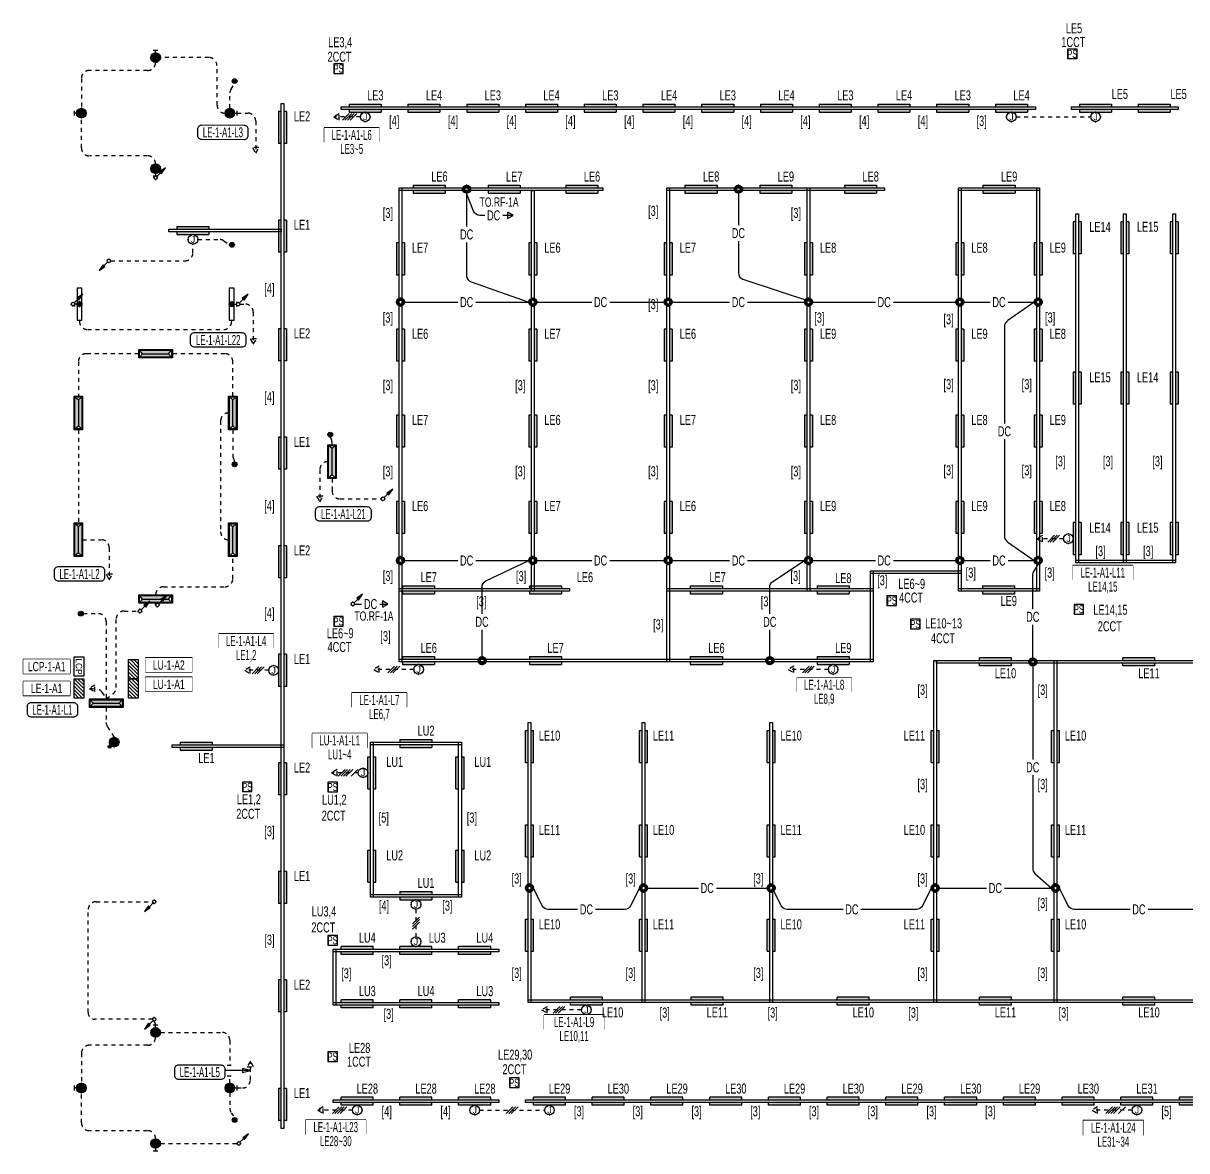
# Model space of a CAD drawing. Header units: millimetres. Extents: x 86947 to 500447, y -530175 to 1059536.
# Drawn here: x 90549 to 134119, y -248895 to -206680 of the extents above; entities that cross this region are included whole.
import ezdxf
from ezdxf.enums import TextEntityAlignment as Align

# ---------------------------------------------------------------- set-up
doc = ezdxf.new("R2010")
doc.units = ezdxf.units.MM
doc.header["$LTSCALE"] = 150
doc.set_wipeout_variables(frame=1)
doc.linetypes.add('D1', pattern=[3, 1, -1, 1])
for name, color, linetype in [('------01 Distribution Panel', 3, 'Continuous'), ('------01 Distribution Panel_UPS_Emgency', 232, 'Continuous'), ('------02 Etc Panel', 3, 'Continuous'), ('------03 Lighting Fixture', 3, 'Continuous'), ('------04 Lighting Switch', 2, 'Continuous'), ('------04 Number of Strands (가닥수)', 1, 'Continuous'), ('-----20 General Symbol', 3, 'Continuous'), ('-----23 Concealed or Exposed Wire', 4, 'D1'), ('-----25 Emergency Lighting Embeded Wire in Ceiling or Wall', 1, 'Continuous'), ('-----28 Race Way', 1, 'Continuous'), ('-----29 Indicator', 1, 'Continuous')]:
    doc.layers.add(name, color=color, linetype=linetype)
doc.styles.add('ELEC', font='')
doc.styles.get('ELEC').set_extended_font_data('Dotum')

# ---------------------------------------------------------------- blocks, each defined once
blk = doc.blocks.new('D12')
at = {"linetype": 'Continuous'}
blk.add_lwpolyline([(600, -90), (600, 90), (-600, 90), (-600, -90)], close=True, dxfattribs=at)
blk.add_circle((0, 0), 90, dxfattribs=at)
for p in [(-90, 0), (0, 90), (90, 0), (0, -90)]:
    blk.add_point(p)
blk = doc.blocks.new('E13')
at = {"layer": '------03 Lighting Fixture'}
blk.add_hatch(color=256, dxfattribs=at).paths.add_polyline_path([(-90, 180, 1), (90, 180, 1)])
for p, q in [((90, 0), (-90, 0)), ((0, 90), (0, 0))]:
    blk.add_line(p, q, dxfattribs=at)
blk.add_blockref('D12', (0, 180), dxfattribs=at)
blk = doc.blocks.new('D01')
at = {"linetype": 'Continuous'}
blk.add_circle((0, 0), 150, dxfattribs=at)
for p in [(-150, 0), (0, 150), (150, 0), (0, -150)]:
    blk.add_point(p)
blk = doc.blocks.new('E01')
h = blk.add_hatch(color=256)
edge = h.paths.add_edge_path(flags=17)
edge.add_arc((0, 0), 75, 0, 360)
edge = h.paths.add_edge_path()
edge.add_arc((0, 0), 150, 0, 360)
blk.add_blockref('D01', (0, 0))
at = {"xscale": 0.5, "yscale": 0.5, "zscale": 0.5}
blk.add_blockref('D01', (0, 0), dxfattribs=at)
blk = doc.blocks.new('*U12')
h = blk.add_hatch(color=256)
edge = h.paths.add_edge_path()
edge.add_arc((0, -75), 75, 0, 360)
blk.add_circle((0, -75), 75)
blk = doc.blocks.new('*U15')
blk.add_lwpolyline([(150, 0), (-150, 0), (-150, -300), (150, -300)], close=True)
at = {"style": 'ELEC', "width": 0.6}
blk.add_text('PS', height=250, dxfattribs=at).set_placement((0, -150), align=Align.MIDDLE)
blk = doc.blocks.new('D06')
for p, q in [((-75, 0), (0, 0)), ((0, -75), (0, 75))]:
    blk.add_line(p, q)
at = {"linetype": 'Continuous'}
blk.add_circle((-225, 0), 150, dxfattribs=at)
for p in [(-375, 0), (-225, 150), (-75, 0), (-225, -150)]:
    blk.add_point(p)
blk = doc.blocks.new('E06')
blk.add_hatch(color=256).paths.add_polyline_path([(-75, 0, 1), (-375, 0, 1)])
blk.add_blockref('D06', (0, 0))
blk = doc.blocks.new('E05')
blk.add_hatch(color=256).paths.add_polyline_path([(106, 106), (106, 106, 0.668179), (-150, 0, 1), (150, 0, 0.198912)])
h = blk.add_hatch(color=256)
edge = h.paths.add_edge_path()
edge.add_arc((141, 141), 50, 0, 360)
blk.add_circle((141, 141), 50)
blk.add_blockref('D01', (0, 0))
blk = doc.blocks.new('E17')
h = blk.add_hatch(color=256)
h.paths.add_polyline_path([(600, 100), (-600, 100), (-600, 0), (600, 0)])
h.paths.add_polyline_path([(600, -100), (-600, -100), (-600, -200), (600, -200)])
for p, q in [((-600, 100), (600, 100)), ((-600, 100), (-600, 0)), ((600, 100), (600, 0)), ((600, 100), (600, 0)), ((-600, -100), (-600, -200)), ((-600, -200), (600, -200)), ((600, -100), (600, -200))]:
    blk.add_line(p, q)
blk = doc.blocks.new('벽부 비상등')
h = blk.add_hatch(color=0)
h.dxf.hatch_style = 1
h.paths.add_polyline_path([(0, 488), (-128, 600), (-128, -600), (0, -488)])
h = blk.add_hatch(color=0)
h.dxf.hatch_style = 1
h.paths.add_polyline_path([(128, 600), (0, 488), (0, -488), (128, -600)])
at = {"color": 1}
for p, q in [((-128, 600), (0, 488)), ((0, 488), (128, 600)), ((0, -488), (0, 488)), ((-128, -600), (0, -488)), ((0, -488), (128, -600))]:
    blk.add_line(p, q, dxfattribs=at)
blk.add_lwpolyline([(158, -630), (158, 630), (-158, 630), (-158, -630)], close=True)
blk.add_lwpolyline([(128, -600), (128, 600), (-128, 600), (-128, -600)], close=True, dxfattribs=at)
blk = doc.blocks.new('A02')
h = blk.add_hatch()
h.set_pattern_fill('ANSI31', color=256, scale=25, style=0)
h.set_pattern_definition([(45, (-2000, -19200), (-56.1266, 56.1266), [])])
h.paths.add_polyline_path([(-300, 300), (-300, 0), (300, 0), (300, 300)])
blk.add_lwpolyline([(300, 0), (-300, 0), (-300, 300), (300, 300)], close=True)
blk = doc.blocks.new('A07')
blk.add_lwpolyline([(-300, 0), (-300, 300), (300, 300), (300, 0)], close=True)
at = {"style": 'ELEC'}
blk.add_text('LCP', height=200, dxfattribs=at).set_placement((0, 150), align=Align.MIDDLE)
blk = doc.blocks.new('O01')
blk.add_hatch(color=256).paths.add_polyline_path([(-149, -218), (-218, -149), (-368, -368)])
blk.add_line((-46, -46), (-184, -184))
blk.add_lwpolyline([(-368, -368), (-149, -218), (-218, -149), (-368, -368)])
blk.add_circle((0, 0), 65)
for p in [(-65, 0), (-65, 0), (0, 65), (0, 65), (65, 0), (65, 0), (0, -65), (0, -65)]:
    blk.add_point(p)
blk = doc.blocks.new('O04')
blk.add_circle((0, 0), 150)
for p in [(-150, 0), (0, 150), (150, 0), (0, -150)]:
    blk.add_point(p)
at = {"style": 'ELEC'}
blk.add_text('J', height=214, dxfattribs=at).set_placement((0, 0), align=Align.MIDDLE)
blk = doc.blocks.new('*U44')
at = {"color": 0}
for p, q in [((-186, -106), (26, 106)), ((-106, -106), (106, 106)), ((-26, -106), (186, 106))]:
    blk.add_line(p, q, dxfattribs=at)
blk = doc.blocks.new('O07')
blk.add_lwpolyline([(0, -100), (173, 0), (0, 100)], close=True)
blk = doc.blocks.new('*U47')
at = {"color": 0}
for p, q in [((-226, -106), (-14, 106)), ((-146, -106), (66, 106)), ((-66, -106), (146, 106)), ((14, -106), (226, 106))]:
    blk.add_line(p, q, dxfattribs=at)
blk = doc.blocks.new('*U46')
at = {"color": 0}
for p, q in [((-306, -106), (-94, 106)), ((-226, -106), (-14, 106)), ((-146, -106), (66, 106)), ((-66, -106), (146, 106)), ((94, -106), (306, 106))]:
    blk.add_line(p, q, dxfattribs=at)

msp = doc.modelspace()

# ---------------------------------------------------------------- linework, layer by layer
at = {"layer": '------01 Distribution Panel', "color": 1}
for points in [[(101822, -211122), (103877, -211122), (103877, -210597), (101822, -210597)], [(129849, -227508), (132104, -227508), (132104, -226983), (129849, -226983)], [(97867, -230071), (99922, -230071), (99922, -229546), (97867, -229546)], [(119515, -231710), (121570, -231710), (121570, -231185), (119515, -231185)], [(102857, -232280), (104911, -232280), (104911, -231755), (102857, -231755)], [(101372, -233792), (103427, -233792), (103427, -233267), (101372, -233267)], [(101124, -248273), (103379, -248273), (103379, -247748), (101124, -247748)], [(130244, -248294), (132499, -248294), (132499, -247769), (130244, -247769)]]:
    msp.add_lwpolyline(points, close=True, dxfattribs=at)
at = {"layer": '------01 Distribution Panel', "color": 1, "elevation": 0}
for points in [[(90549, -231027), (92304, -231027), (92304, -230502), (90549, -230502)], [(90549, -231847), (92304, -231847), (92304, -231322), (90549, -231322)], [(95121, -231690), (96876, -231690), (96876, -231165), (95121, -231165)], [(110050, -244338), (112305, -244338), (112305, -243813), (110050, -243813)]]:
    msp.add_lwpolyline(points, close=True, dxfattribs=at)
at = {"layer": '-----23 Concealed or Exposed Wire'}
for points in [[(95504, -208145, -0.414214), (95204, -208445), (93024, -208445, 0.414214), (92724, -208745), (92724, -209865)], [(98104, -210045, -0.414214), (97804, -209745), (97804, -208265, 0.414214), (97504, -207965), (95684, -207965)], [(98284, -209865), (98284, -209306, -0.142226), (98330, -209145), (98464, -208935)], [(95504, -211945, 0.414214), (95204, -211645), (93024, -211645, -0.414214), (92724, -211345), (92724, -210225)], [(98554, -210045), (98954, -210045, -0.414214), (99254, -210345), (99254, -211545)], [(97084, -214775), (97888, -214775, -0.150806), (98057, -214827), (98274, -214975)], [(93832, -215573), (96604, -215573, 0.414214), (96904, -215273), (96904, -214955)], [(98664, -217197), (98864, -217197, -0.414214), (99164, -217497), (99164, -218697)], [(92654, -217795), (92654, -217845, 0.414214), (92954, -218145), (98054, -218145, 0.414214), (98354, -217845), (98354, -217797)], [(94874, -219052), (92911, -219052, 0.414214), (92611, -219352), (92611, -220640)], [(98396, -220640), (98396, -219352, 0.414214), (98096, -219052), (96134, -219052)], [(98239, -221270, 0.414214), (97939, -221570), (97939, -225720, 0.414214), (98239, -226020)], [(98396, -221900), (98396, -222873, 0.091859), (98416, -222981), (98464, -223105)], [(102111, -222465), (102111, -222369, 0.126947), (102074, -222224), (102044, -222170)], [(101954, -223095, 0.414214), (101654, -223395), (101654, -224595)], [(102111, -223725), (102111, -224187, 0.414214), (102411, -224487), (103954, -224487)], [(92769, -226020), (93469, -226020, -0.414214), (93769, -226320), (93769, -227520)], [(95504, -228080, -0.414214), (95804, -227780), (98096, -227780, 0.414214), (98396, -227480), (98396, -226650)], [(92794, -228785), (93354, -228785, -0.414214), (93654, -229085), (93654, -231980), (93908, -231790, 0.236592), (94029, -231549), (94029, -228987, -0.414214), (94329, -228687), (94854, -228687)], [(93025, -231585), (93239, -231585, -0.257627), (93493, -231725), (93654, -231980)], [(93654, -232295), (93654, -232862, 0.144427), (93702, -233025), (93954, -233415)], [(95389, -243973), (93226, -243973, -0.414214), (92976, -243723), (92976, -239873, -0.414214), (93276, -239573), (95376, -239573)], [(95504, -244645, -0.414214), (95204, -244945), (93024, -244945, 0.414214), (92724, -245245), (92724, -246365)], [(95684, -244465), (97984, -244465, -0.414214), (98284, -244765), (98284, -245695)], [(98554, -246545), (98754, -246545, 0.414214), (99054, -246245), (99054, -245545)], [(95504, -248445, 0.414214), (95204, -248145), (93024, -248145, -0.414214), (92724, -247845), (92724, -246725)], [(98284, -246725), (98284, -247300, 0.151757), (98336, -247470), (98464, -247655)]]:
    msp.add_lwpolyline(points, format="xyb", dxfattribs=at)
for points in [[(103174, -210185), (102174, -210185)], [(127734, -210185), (130524, -210185)], [(92611, -221900), (92611, -225390)], [(129509, -225978), (128509, -225978)], [(99744, -230907), (98844, -230907)], [(105174, -230875), (103674, -230875)], [(120699, -230875), (119199, -230875)], [(103094, -234745), (102094, -234745)], [(105254, -239855), (105254, -240885)], [(95454, -244038), (95504, -244195)], [(98184, -245695), (98384, -245695)], [(98184, -246095), (98384, -246095)], [(98284, -246365), (98284, -246095)], [(102874, -247375), (101574, -247375)], [(107634, -247375), (110074, -247375)], [(132074, -247375), (130574, -247375)], [(95684, -248625), (98554, -248625)]]:
    msp.add_lwpolyline(points, dxfattribs=at)
at = {"layer": '-----23 Concealed or Exposed Wire', "elevation": 0}
msp.add_lwpolyline([(111458, -243622), (109958, -243622)], dxfattribs=at)
at = {"layer": '-----25 Emergency Lighting Embeded Wire in Ceiling or Wall'}
for p, q in [((104824, -217120), (106825, -217120)), ((107496, -217120), (109483, -217120)), ((109783, -217120), (111840, -217120)), ((112511, -217120), (114554, -217120)), ((114854, -217120), (117000, -217120)), ((117672, -217120), (119804, -217120)), ((120104, -217120), (122460, -217120)), ((123132, -217120), (125474, -217120)), ((125774, -217120), (126760, -217120)), ((127432, -217120), (128404, -217120)), ((104824, -226795), (106825, -226795)), ((107496, -226795), (109483, -226795)), ((109783, -226795), (111840, -226795)), ((112511, -226795), (114554, -226795)), ((114854, -226795), (117000, -226795)), ((117672, -226795), (119804, -226795)), ((120104, -226795), (122460, -226795)), ((123132, -226795), (125474, -226795)), ((125774, -226795), (126760, -226795)), ((127432, -226795), (128404, -226795)), ((102954, -228425), (103220, -228425)), ((103901, -228425), (104204, -228425)), ((113923, -239058), (115834, -239058)), ((116506, -239058), (118402, -239058)), ((124853, -239058), (126624, -239058)), ((127296, -239058), (129053, -239058))]:
    msp.add_line(p, q, dxfattribs=at)
at = {"layer": '-----25 Emergency Lighting Embeded Wire in Ceiling or Wall', "elevation": 0}
for points in [[(107153, -213045), (107153, -214290)], [(117329, -213045), (117329, -214239)], [(108890, -213874), (108507, -213874)], [(128353, -230445), (128353, -229200)], [(128353, -230745), (128353, -234241)]]:
    msp.add_lwpolyline(points, dxfattribs=at)
for points in [[(107835, -213874), (107645, -213874, -0.310071), (107411, -213714), (107153, -213045)], [(107153, -214883), (107153, -216129, 0.318864), (107321, -216365), (109483, -217120)], [(117329, -214833), (117329, -216027, 0.323988), (117501, -216264), (120104, -217120)], [(128353, -228607), (128353, -227362, -0.131067), (128386, -227237), (128554, -226945)], [(128353, -234834), (128353, -238330, 0.215614), (128437, -238518), (129053, -239058)]]:
    msp.add_lwpolyline(points, format="xyb", dxfattribs=at)
at = {"layer": '-----25 Emergency Lighting Embeded Wire in Ceiling or Wall'}
for points in [[(128404, -217120), (127419, -217812, 0.244141), (127292, -218058), (127292, -221661)], [(127292, -222254), (127292, -225857, 0.244141), (127419, -226103), (128404, -226795)], [(107729, -228795), (107729, -227788, -0.289314), (107871, -227562), (109483, -226795)], [(118504, -228796), (118504, -227791, -0.251484), (118615, -227582), (119804, -226795)], [(111310, -239858), (110208, -239858, -0.284079), (109984, -239720), (109654, -239058)], [(113623, -239058), (113292, -239720, -0.284079), (113069, -239858), (111981, -239858)], [(121249, -239858), (119157, -239858, -0.284079), (118933, -239720), (118603, -239058)], [(124553, -239058), (124222, -239720, -0.284079), (123998, -239858), (121921, -239858)], [(131999, -239858), (129907, -239858, -0.284079), (129683, -239720), (129353, -239058)], [(135303, -239058), (134972, -239720, -0.284079), (134748, -239858), (132671, -239858)]]:
    msp.add_lwpolyline(points, format="xyb", dxfattribs=at)
for points in [[(107729, -230395), (107729, -229388)], [(118504, -230395), (118504, -229389)]]:
    msp.add_lwpolyline(points, dxfattribs=at)
at = {"layer": '-----28 Race Way', "elevation": 0}
for points in [[(100304, -209687), (100304, -248063), (100204, -248063), (100204, -209687)], [(104624, -230595), (104624, -212845), (104724, -212845), (104724, -230595)], [(109583, -227945), (109583, -212945), (109683, -212945), (109683, -227945)], [(114654, -230595), (114654, -212845), (114754, -212845), (114754, -230595)], [(119904, -227945), (119904, -212845), (120004, -212845), (120004, -227945)], [(125574, -227945), (125574, -212846), (125674, -212846), (125674, -227945)], [(128504, -227945), (128504, -212846), (128604, -212846), (128604, -227945)], [(129969, -226878), (129969, -213812), (130069, -213812), (130069, -226878)], [(131754, -226878), (131754, -213812), (131854, -213812), (131854, -226878)], [(133604, -226878), (133604, -213812), (133704, -213812), (133704, -226878)], [(129969, -226778), (133704, -226778), (133704, -226878), (129969, -226878)], [(122274, -227182), (125674, -227182), (125674, -227282), (122274, -227282)], [(124753, -230545), (124753, -243342), (124653, -243342), (124653, -230545)], [(124753, -230545), (151553, -230545), (151553, -230645), (124753, -230645)], [(129253, -230545), (129253, -243342), (129153, -243342), (129153, -230545)], [(109554, -232858), (109554, -243342), (109454, -243342), (109454, -232858)], [(113823, -232858), (113823, -243342), (113723, -243342), (113723, -232858)], [(118602, -232858), (118602, -243342), (118502, -243342), (118502, -232858)], [(103554, -233595), (106954, -233595), (106954, -233695), (103554, -233695)], [(103654, -239395), (103554, -239395), (103554, -233595), (103654, -233595)], [(106954, -239395), (106854, -239395), (106854, -233595), (106954, -233595)], [(103554, -239295), (106954, -239295), (106954, -239395), (103554, -239395)], [(102154, -241345), (108354, -241345), (108354, -241445), (102154, -241445)], [(102254, -241345), (102254, -243445), (102154, -243445), (102154, -241345)], [(102154, -243345), (108354, -243345), (108354, -243445), (102154, -243445)], [(102154, -246995), (108354, -246995), (108354, -247095), (102154, -247095)], [(109354, -246995), (155154, -246995), (155154, -247095), (109354, -247095)]]:
    msp.add_lwpolyline(points, close=True, dxfattribs=at)
at = {"layer": '-----28 Race Way'}
for points in [[(102454, -209805), (128454, -209805), (128454, -209905), (102454, -209905)], [(129804, -209805), (133804, -209805), (133804, -209905), (129804, -209905)], [(104624, -212845), (112254, -212845), (112254, -212945), (104624, -212945)], [(114654, -212845), (122804, -212845), (122804, -212945), (114654, -212945)], [(125574, -212846), (128604, -212846), (128604, -212946), (125574, -212946)], [(96004, -214395), (100204, -214395), (100204, -214495), (96004, -214495)], [(122374, -227182), (122374, -230595), (122274, -230595), (122274, -227182)], [(104624, -227845), (111004, -227845), (111004, -227945), (104624, -227945)], [(114654, -227845), (122374, -227845), (122374, -227945), (114654, -227945)], [(125574, -227845), (128604, -227845), (128604, -227945), (125574, -227945)], [(104624, -230495), (122374, -230495), (122374, -230595), (104624, -230595)], [(96129, -233695), (100304, -233695), (100304, -233795), (96129, -233795)], [(109454, -243242), (154952, -243242), (154952, -243342), (109454, -243342)]]:
    msp.add_lwpolyline(points, close=True, dxfattribs=at)
at = {"layer": '-----29 Indicator'}
msp.add_line((99054, -245895), (98110, -245895), dxfattribs=at)
at = {"layer": '-----29 Indicator', "color": 1}
for p, q in [((99054, -245895), (98754, -245820)), ((98754, -245820), (98754, -245970)), ((98754, -245970), (99054, -245895))]:
    msp.add_line(p, q, dxfattribs=at)
at = {"color": 1, "linetype": 'Continuous'}
for points in [[(97076, -210875, 0.414214), (97226, -211025), (98826, -211030, 0.414214), (98976, -210880), (98976, -210655, 0.414214), (98826, -210505), (97226, -210500, 0.414214), (97076, -210650)], [(96800, -218645, 0.414214), (96950, -218795), (98750, -218800, 0.414214), (98900, -218650), (98900, -218425, 0.414214), (98750, -218275), (96950, -218270, 0.414214), (96800, -218420)], [(101486, -225161, 0.414214), (101636, -225311), (103436, -225316, 0.414214), (103586, -225166), (103586, -224941, 0.414214), (103436, -224791), (101636, -224786, 0.414214), (101486, -224936)], [(91707, -227407, 0.414214), (91857, -227557), (93457, -227562, 0.414214), (93607, -227412), (93607, -227187, 0.414214), (93457, -227037), (91857, -227032, 0.414214), (91707, -227182)], [(90689, -232495, 0.414214), (90839, -232645), (92439, -232650, 0.414214), (92589, -232500), (92589, -232275, 0.414214), (92439, -232125), (90839, -232120, 0.414214), (90689, -232270)], [(96210, -246065, 0.414214), (96360, -246215), (97960, -246220, 0.414214), (98110, -246070), (98110, -245845, 0.414214), (97960, -245695), (96360, -245690, 0.414214), (96210, -245840)]]:
    msp.add_lwpolyline(points, format="xyb", close=True, dxfattribs=at)

# ---------------------------------------------------------------- block references
at = {"layer": '------01 Distribution Panel', "xscale": 1.2, "yscale": 1.2, "zscale": 1.2, "rotation": 270}
msp.add_blockref('A02', (92454, -231585), dxfattribs=at)
at = {"layer": '------01 Distribution Panel_UPS_Emgency', "xscale": 1.2, "yscale": 1.2, "zscale": 1.2, "rotation": 270}
for p in [(94494, -230865), (94494, -231585)]:
    msp.add_blockref('A02', p, dxfattribs=at)
at = {"layer": '------02 Etc Panel', "xscale": 1.2, "yscale": 1.2, "zscale": 1.2, "rotation": 270}
msp.add_blockref('A07', (92454, -230765), dxfattribs=at)
at = {"layer": '------03 Lighting Fixture', "xscale": 1.2, "yscale": 1.2, "zscale": 1.2}
for name, p, rotation in [('E06', (95504, -207695), 89.99999999999999), ('E06', (92454, -210045), 180), ('E06', (95504, -212395), 270), ('E05', (93954, -233595), 180), ('E06', (95504, -244195), 89.99999999999999), ('E06', (92454, -246545), 180), ('E06', (95504, -248895), 270)]:
    msp.add_blockref(name, p, dxfattribs=dict(at, rotation=rotation))
for p in [(98554, -210045), (98554, -246545)]:
    msp.add_blockref('E06', p, dxfattribs=at)
at = {"layer": '------03 Lighting Fixture', "color": 3}
for p, rotation in [((100304, -210587), 270), ((100304, -214651), 270), ((130069, -214712), 270), ((131854, -214712), 270), ((133704, -214712), 270), ((104724, -215507), 270), ((109683, -215507), 270), ((114754, -215507), 270), ((120004, -215507), 270), ((125674, -215507), 270), ((128604, -215507), 270), ((100304, -218715), 270), ((104724, -218732), 270), ((109683, -218732), 270), ((114754, -218732), 270), ((120004, -218732), 270), ((125674, -218732), 270), ((128604, -218732), 270), ((130069, -220345), 270), ((131854, -220345), 270), ((133704, -220345), 270), ((104724, -221957), 270), ((109683, -221957), 270), ((114754, -221957), 270), ((120004, -221957), 270), ((125674, -221957), 270), ((128604, -221957), 270), ((100304, -222779), 270), ((104724, -225182), 270), ((109683, -225182), 270), ((114754, -225182), 270), ((120004, -225182), 270), ((125674, -225182), 270), ((128604, -225182), 270), ((130069, -225978), 270), ((131854, -225978), 270), ((133704, -225978), 270), ((100304, -226843), 270), ((100304, -230907), 270), ((126953, -230645), 180), ((132328, -230645), 180), ((109454, -233758), 90), ((113723, -233758), 90), ((118502, -233758), 90), ((124653, -233758), 90), ((129153, -233758), 90), ((100304, -234971), 270), ((103554, -234745), 90), ((106854, -234745), 90), ((109454, -237292), 90), ((113723, -237292), 90), ((118502, -237292), 90), ((124653, -237292), 90), ((129153, -237292), 90), ((103554, -238245), 90), ((106854, -238245), 90), ((100304, -239035), 270), ((109454, -240825), 90), ((113723, -240825), 90), ((118502, -240825), 90), ((124653, -240825), 90), ((129153, -240825), 90), ((103054, -241445), 180), ((105254, -241445), 180), ((107454, -241445), 180), ((100304, -243099), 270), ((103054, -243445), 180), ((105254, -243445), 180), ((107454, -243445), 180), ((111638, -243342), 180), ((116163, -243342), 180), ((121627, -243342), 180), ((126953, -243342), 180), ((132328, -243342), 180), ((100304, -247163), 270), ((103054, -247095), 180), ((105254, -247095), 180), ((107454, -247095), 180), ((110254, -247095), 180), ((112454, -247095), 180), ((114654, -247095), 180), ((116854, -247095), 180), ((119054, -247095), 180), ((121254, -247095), 180), ((123454, -247095), 180), ((125654, -247095), 180), ((127854, -247095), 180), ((130054, -247095), 180), ((132254, -247095), 180), ((134454, -247095), 180)]:
    msp.add_blockref('E17', p, dxfattribs=dict(at, rotation=rotation))
for p in [(103354, -209805), (105554, -209805), (107754, -209805), (109954, -209805), (112154, -209805), (114354, -209805), (116554, -209805), (118754, -209805), (120954, -209805), (123154, -209805), (125354, -209805), (127554, -209805), (130704, -209805), (132904, -209805), (105753, -212845), (108553, -212845), (111468, -212845), (115929, -212845, 0), (118729, -212845, 0), (121904, -212845), (127089, -212846), (96904, -214395), (105354, -227845), (110104, -227845), (116129, -227845), (120879, -227845), (127074, -227844), (105354, -230495), (110104, -230495), (116129, -230495), (120879, -230495), (105254, -233595), (97029, -233695), (105254, -239295)]:
    msp.add_blockref('E17', p, dxfattribs=at)
at = {"layer": '------03 Lighting Fixture'}
for p in [(107153, -212895), (117329, -212895, 0), (104674, -217120), (109633, -217120), (114704, -217120), (119954, -217120), (125624, -217120), (128554, -217120), (104674, -226795), (109633, -226795), (114704, -226795), (119954, -226795), (125624, -226795), (128554, -226795), (107729, -230545), (118504, -230545), (128353, -230595), (109504, -239058), (113773, -239058), (118552, -239058), (124703, -239058), (129203, -239058)]:
    msp.add_blockref('E01', p, dxfattribs=at)
for p, rotation in [((92474, -217195), 270), ((98534, -217197), 89.99999999999999)]:
    msp.add_blockref('E13', p, dxfattribs=dict(at, rotation=rotation))
at = {"layer": '------03 Lighting Fixture', "xscale": -1}
for p, rotation in [((95504, -219052), 270), ((92611, -221270), 180), ((95504, -228237), 270), ((93654, -232137), 270)]:
    msp.add_blockref('벽부 비상등', p, dxfattribs=dict(at, rotation=rotation))
for p in [(98396, -221270), (102111, -223095), (92611, -226020), (98396, -226020)]:
    msp.add_blockref('벽부 비상등', p, dxfattribs=at)
at = {"layer": '------04 Lighting Switch', "xscale": 1.2, "yscale": 1.2, "zscale": 1.2}
for name, p in [('*U15', (129834, -207645)), ('*U15', (102354, -208195)), ('*U15', (123074, -228115)), ('*U12', (92704, -228695)), ('*U15', (130079, -228440)), ('*U15', (102354, -228895)), ('*U15', (123954, -228995)), ('*U15', (98934, -235090)), ('*U15', (102134, -235095)), ('*U15', (102134, -240835)), ('*U15', (102134, -245190)), ('*U15', (108934, -246170))]:
    msp.add_blockref(name, p, dxfattribs=at)
for p, rotation in [((98554, -208845), 270), ((98454, -214975), 270), ((101954, -222080), 89.99999999999999), ((98554, -223195), 270), ((98554, -247745), 270)]:
    msp.add_blockref('*U12', p, dxfattribs=dict(at, rotation=rotation))
at = {"layer": '------04 Number of Strands (가닥수)', "xscale": 1.2, "yscale": 1.2, "zscale": 1.2}
for name, p in [('*U47', (102770, -210185)), ('*U44', (129136, -225978)), ('*U44', (104424, -230875)), ('*U46', (102711, -234745)), ('*U47', (102395, -247375)), ('*U44', (108854, -247375)), ('*U46', (131453, -247375))]:
    msp.add_blockref(name, p, dxfattribs=at)
at = {"layer": '------04 Number of Strands (가닥수)', "xscale": -1.2, "yscale": 1.2, "zscale": 1.2, "rotation": 90}
msp.add_blockref('*U44', (105254, -240370), dxfattribs=at)
at = {"layer": '-----20 General Symbol', "xscale": 1.2, "yscale": 1.2, "zscale": 1.2}
for p in [(103354, -210185), (127554, -210185), (130704, -210185), (96904, -214775), (129689, -225978), (99924, -230907), (105354, -230875), (120879, -230875), (103274, -234745), (105254, -239675), (105254, -241065), (111638, -243622), (103054, -247375), (107454, -247375), (110254, -247375), (132254, -247375)]:
    msp.add_blockref('O04', p, dxfattribs=at)
at = {"layer": '-----20 General Symbol', "rotation": 180}
for p in [(95504, -212460), (92409, -217195), (98599, -217197), (104019, -224487), (95569, -228460), (102889, -228425), (94919, -228687), (98619, -248625)]:
    msp.add_blockref('O01', p, dxfattribs=at)
at = {"layer": '-----20 General Symbol'}
for p in [(93754, -215573), (95454, -239573), (95454, -243973)]:
    msp.add_blockref('O01', p, dxfattribs=at)
at = {"layer": '-----23 Concealed or Exposed Wire', "xscale": 1.199999999953434, "yscale": 1.199999999953434, "zscale": 1.199999999953434}
for p, rotation in [((102381, -210185), 180), ((99254, -211337), 270), ((99164, -218490), 270), ((101654, -224387), 270), ((128716, -225978), 180), ((93769, -227312), 270), ((99051, -230907), 180), ((103881, -230875), 180), ((119406, -230875), 180), ((93233, -231585), 180), ((102301, -234745), 180), ((110166, -243622), 180), ((99054, -245753), 89.99999999999999), ((101781, -247375), 180), ((130781, -247375), 180)]:
    msp.add_blockref('O07', p, dxfattribs=dict(at, rotation=rotation))
at = {"layer": '-----25 Emergency Lighting Embeded Wire in Ceiling or Wall', "xscale": 1.199999999953434, "yscale": 1.199999999953434, "zscale": 1.199999999953434}
for p in [(108682, -213874, 0), (103996, -228425)]:
    msp.add_blockref('O07', p, dxfattribs=at)

# ---------------------------------------------------------------- texts
at = {"layer": '------04 Lighting Switch', "style": 'ELEC', "width": 0.7}
for s, p in [('LE5', (129897, -206870)), ('LE3,4', (102417, -207420)), ('1CCT', (129873, -207383)), ('2CCT', (102393, -207933)), ('LE3', (103733, -209378)), ('LE4', (105933, -209378)), ('LE3', (108133, -209378)), ('LE4', (110333, -209378)), ('LE3', (112533, -209378)), ('LE4', (114733, -209378)), ('LE3', (116933, -209378)), ('LE4', (119133, -209378)), ('LE3', (121333, -209378)), ('LE4', (123533, -209378)), ('LE3', (125733, -209378)), ('LE4', (127933, -209378)), ('LE5', (131614, -209332)), ('LE5', (133814, -209332)), ('LE2', (100988, -210161)), ('LE6', (106133, -212418)), ('LE7', (108933, -212418)), ('LE6', (111848, -212418)), ('LE8', (116308, -212418)), ('LE9', (119108, -212418)), ('LE8', (122283, -212418)), ('LE9', (127468, -212419)), ('LE1', (100988, -214225)), ('LE14', (130872, -214303)), ('LE15', (132657, -214303)), ('LE7', (105409, -215082)), ('LE6', (110367, -215082)), ('LE7', (115438, -215082)), ('LE8', (120688, -215082)), ('LE8', (126358, -215082)), ('LE9', (129288, -215082)), ('LE2', (100988, -218289)), ('LE6', (105409, -218307)), ('LE7', (110367, -218307)), ('LE6', (115438, -218307)), ('LE9', (120688, -218307)), ('LE9', (126358, -218307)), ('LE8', (129288, -218307)), ('LE15', (130872, -219937)), ('LE14', (132657, -219937)), ('LE6', (110367, -221532)), ('LE8', (120688, -221532)), ('LE8', (126358, -221532)), ('LE9', (129288, -221532)), ('LE7', (105409, -221532)), ('LE7', (115438, -221532)), ('LE1', (100988, -222353)), ('LE6', (105409, -224757)), ('LE7', (110367, -224757)), ('LE6', (115438, -224757)), ('LE9', (120688, -224757)), ('LE9', (126358, -224757)), ('LE8', (129288, -224757)), ('LE14', (130872, -225570)), ('LE15', (132657, -225570)), ('LE2', (100988, -226417)), ('LE7', (105733, -227418)), ('LE6', (111583, -227418)), ('LE7', (116551, -227418)), ('LE8', (121258, -227455)), ('LE6~9', (123820, -227669)), ('4CCT', (123796, -228183)), ('LE9', (127454, -228307)), ('LE14,15', (131263, -228677)), ('LE10~13', (125015, -229147)), ('2CCT', (131238, -229258)), ('LE6~9', (102417, -229519)), ('4CCT', (124990, -229706)), ('4CCT', (102393, -230032)), ('LE6', (105733, -230068)), ('LE7', (110483, -230068)), ('LE6', (116508, -230068)), ('LE9', (121258, -230068)), ('LE1', (100988, -230481)), ('LE10', (127332, -231017)), ('LE11', (132707, -231017)), ('LU2', (105633, -233168)), ('LE10', (110257, -233350)), ('LE11', (114526, -233350)), ('LE10', (119305, -233350)), ('LE11', (123921, -233350)), ('LE10', (129956, -233350)), ('LE1', (97408, -234193)), ('LU1', (104457, -234337)), ('LU1', (107757, -234337)), ('LE1,2', (98997, -235766)), ('LU1,2', (102197, -235784)), ('2CCT', (98973, -236279)), ('2CCT', (102173, -236349)), ('LE11', (110257, -236883)), ('LE10', (114526, -236883)), ('LE11', (119305, -236883)), ('LE10', (123921, -236883)), ('LE11', (129956, -236883)), ('LU2', (104457, -237837)), ('LU2', (107757, -237837)), ('LE1', (100988, -238609)), ('LU1', (105633, -238868)), ('LU3,4', (101810, -239966)), ('2CCT', (101785, -240534)), ('LE10', (110257, -240417)), ('LE11', (114526, -240417)), ('LE10', (119305, -240417)), ('LE11', (123921, -240417)), ('LE10', (129956, -240417)), ('LU4', (103433, -240918)), ('LU3', (106051, -240918)), ('LU4', (107833, -240918)), ('LE2', (100988, -242673)), ('LU3', (103433, -242918)), ('LU4', (105633, -242918)), ('LU3', (107833, -242918)), ('LE11', (116542, -243714)), ('LE10', (122007, -243714)), ('LE11', (127332, -243714)), ('LE10', (132707, -243714)), ('LE28', (103144, -245046)), ('LE29,30', (108969, -245331)), ('1CCT', (103120, -245559)), ('2CCT', (108944, -245844)), ('LE1', (100988, -246737)), ('LE28', (103433, -246568)), ('LE28', (105633, -246568)), ('LE28', (107833, -246568)), ('LE29', (110633, -246568)), ('LE30', (112833, -246568)), ('LE29', (115033, -246568)), ('LE30', (117233, -246568)), ('LE29', (119433, -246568)), ('LE30', (121633, -246568)), ('LE29', (123833, -246568)), ('LE30', (126033, -246568)), ('LE29', (128233, -246568)), ('LE30', (130433, -246568)), ('LE31', (132633, -246568))]:
    msp.add_text(s, height=375, dxfattribs=at).set_placement(p, align=Align.MIDDLE)
at = {"layer": '-----25 Emergency Lighting Embeded Wire in Ceiling or Wall', "style": 'ELEC', "width": 0.7}
for p in [(108369, -213376, 0), (103682, -228875)]:
    msp.add_text('TO.RF-1A', height=350, dxfattribs=at).set_placement(p, align=Align.MIDDLE_CENTER)
for p in [(108163, -213874), (117329, -214536), (107153, -214587), (107153, -217120), (112168, -217120), (117329, -217120), (122789, -217120), (127089, -217120), (127292, -221957), (107153, -226795), (112168, -226795), (117329, -226795), (122789, -226795), (127089, -226795), (103554, -228425), (128353, -228903), (107729, -229091), (118504, -229093), (128353, -234537), (116163, -239058), (126953, -239058), (111638, -239858), (121578, -239858), (132328, -239858)]:
    msp.add_text('DC', height=375, dxfattribs=at).set_placement(p, align=Align.MIDDLE)
at = {"layer": '-----28 Race Way', "style": 'ELEC', "width": 0.7}
for s, p in [('[4]', (104440, -210381)), ('[4]', (106640, -210381)), ('[4]', (108840, -210381)), ('[4]', (111040, -210381)), ('[4]', (113240, -210381)), ('[4]', (115440, -210381)), ('[4]', (117640, -210381)), ('[4]', (119840, -210381)), ('[4]', (122040, -210381)), ('[4]', (124240, -210381)), ('[3]', (126440, -210381)), ('[3]', (104202, -213829)), ('[3]', (114140, -213751)), ('[3]', (119481, -213829)), ('[4]', (99767, -216657)), ('[3]', (114140, -217242)), ('[3]', (104202, -217746)), ('[3]', (120361, -217746)), ('[3]', (125201, -217812)), ('[3]', (129005, -217746)), ('[3]', (104202, -220279)), ('[3]', (109160, -220279)), ('[3]', (114140, -220279)), ('[3]', (119481, -220279)), ('[3]', (125201, -220242)), ('[3]', (128131, -220242)), ('[4]', (99767, -220721)), ('[3]', (129387, -223125)), ('[3]', (131172, -223125)), ('[3]', (133022, -223125)), ('[3]', (104202, -223504)), ('[3]', (109160, -223504)), ('[3]', (114140, -223504)), ('[3]', (119481, -223504)), ('[3]', (125201, -223467)), ('[3]', (128131, -223467)), ('[4]', (99767, -224785)), ('[3]', (130891, -226490)), ('[3]', (132676, -226490)), ('[3]', (104202, -227421)), ('[3]', (109193, -227426)), ('[3]', (119470, -227421)), ('[3]', (122718, -227584)), ('[3]', (126033, -227299)), ('[3]', (128986, -227299)), ('[3]', (107703, -228373)), ('[3]', (118360, -228373)), ('[4]', (99767, -228806)), ('[3]', (114327, -229237)), ('[3]', (104112, -229673)), ('[3]', (124226, -231684)), ('[3]', (128726, -231684)), ('[3]', (124226, -235217)), ('[3]', (128726, -235217)), ('[5]', (104049, -236467)), ('[3]', (107349, -236467)), ('[3]', (99767, -236977)), ('[3]', (109027, -238750)), ('[3]', (113296, -238750)), ('[3]', (118075, -238750)), ('[3]', (124226, -238750)), ('[4]', (104057, -239765)), ('[3]', (106431, -239765)), ('[3]', (128726, -239671)), ('[3]', (99767, -241041)), ('[3]', (104156, -241815)), ('[3]', (102647, -242301)), ('[3]', (109027, -242283)), ('[3]', (113296, -242283)), ('[3]', (118075, -242283)), ('[3]', (124226, -242283)), ('[3]', (128726, -242283)), ('[3]', (114570, -243770)), ('[3]', (118613, -243770)), ('[3]', (123882, -243770)), ('[3]', (129511, -243770)), ('[3]', (104231, -243815)), ('[4]', (104162, -247465)), ('[4]', (106362, -247465)), ('[3]', (111362, -247465)), ('[3]', (113562, -247465)), ('[3]', (115762, -247465)), ('[3]', (117962, -247465)), ('[3]', (120162, -247465)), ('[3]', (122362, -247465)), ('[3]', (124562, -247465)), ('[3]', (126762, -247465)), ('[5]', (133362, -247465))]:
    msp.add_text(s, height=375, dxfattribs=at).set_placement(p, align=Align.MIDDLE)
at = {"linetype": 'Continuous', "style": 'ELEC', "width": 0.6}
for s, p in [('LE-1-A1-L3', (98026, -210765)), ('LE-1-A1-L22', (97850, -218535)), ('LE-1-A1-L21', (102536, -225051)), ('LE-1-A1-L2', (92657, -227297)), ('LE-1-A1-L1', (91639, -232385)), ('LE-1-A1-L5', (97160, -245955))]:
    msp.add_text(s, height=375, dxfattribs=at).set_placement(p, align=Align.MIDDLE)

# ---------------------------------------------------------------- next in the draw order: wipeouts: each hides what was drawn before it
at = {"color": 1}
for points in [[(101822, -211122), (103877, -211122), (103877, -210597), (101822, -210597)], [(129849, -227508), (132104, -227508), (132104, -226983), (129849, -226983)], [(97867, -230071), (99922, -230071), (99922, -229546), (97867, -229546)], [(90549, -231027), (92304, -231027), (92304, -230502), (90549, -230502)], [(90549, -231847), (92304, -231847), (92304, -231322), (90549, -231322)], [(95121, -231690), (96876, -231690), (96876, -231165), (95121, -231165)], [(119515, -231710), (121570, -231710), (121570, -231185), (119515, -231185)], [(102857, -232280), (104911, -232280), (104911, -231755), (102857, -231755)], [(101372, -233792), (103427, -233792), (103427, -233267), (101372, -233267)], [(110050, -244338), (112305, -244338), (112305, -243813), (110050, -243813)], [(101124, -248273), (103379, -248273), (103379, -247748), (101124, -247748)], [(130244, -248294), (132499, -248294), (132499, -247769), (130244, -247769)]]:
    msp.add_wipeout(points, dxfattribs=at)

# ---------------------------------------------------------------- next in the draw order: linework, layer by layer
at = {"layer": '------01 Distribution Panel', "color": 1, "elevation": 0}
msp.add_lwpolyline([(95121, -230970), (96876, -230970), (96876, -230445), (95121, -230445)], close=True, dxfattribs=at)

# ---------------------------------------------------------------- next in the draw order: block references
at = {"layer": '------04 Number of Strands (가닥수)', "xscale": 1.2, "yscale": 1.2, "zscale": 1.2}
for p in [(119949, -230875), (110612, -243622)]:
    msp.add_blockref('*U44', p, dxfattribs=at)

# ---------------------------------------------------------------- next in the draw order: texts
at = {"layer": '------01 Distribution Panel', "style": 'ELEC', "width": 0.7}
for s, p in [('LCP-1-A1', (91426, -230765)), ('LE-1-A1', (91426, -231585))]:
    msp.add_text(s, height=350, dxfattribs=at).set_placement(p, align=Align.MIDDLE_CENTER)
at = {"layer": '------01 Distribution Panel_UPS_Emgency', "style": 'ELEC', "width": 0.7}
msp.add_text('LU-1-A1', height=350, dxfattribs=at).set_placement((95999, -231428), align=Align.MIDDLE_CENTER)
at = {"layer": '------04 Lighting Switch', "style": 'ELEC', "width": 0.7}
msp.add_text('LE10', height=375, dxfattribs=at).set_placement((112619, -243714), align=Align.MIDDLE)

# ---------------------------------------------------------------- next in the draw order: wipeouts: each hides what was drawn before it
at = {"color": 1}
for points in [[(101822, -211647), (103877, -211647), (103877, -211122), (101822, -211122)], [(129849, -228033), (132104, -228033), (132104, -227508), (129849, -227508)], [(97867, -230596), (99922, -230596), (99922, -230071), (97867, -230071)], [(119515, -232235), (121570, -232235), (121570, -231710), (119515, -231710)], [(102857, -232805), (104911, -232805), (104911, -232280), (102857, -232280)], [(101372, -234317), (103427, -234317), (103427, -233792), (101372, -233792)], [(110050, -244863), (112305, -244863), (112305, -244338), (110050, -244338)], [(101124, -248798), (103379, -248798), (103379, -248273), (101124, -248273)], [(130244, -248819), (132499, -248819), (132499, -248294), (130244, -248294)]]:
    msp.add_wipeout(points, dxfattribs=at)

# ---------------------------------------------------------------- next in the draw order: block references
at = {"layer": '------04 Number of Strands (가닥수)', "xscale": 1.2, "yscale": 1.2, "zscale": 1.2}
msp.add_blockref('*U44', (99342, -230907), dxfattribs=at)

# ---------------------------------------------------------------- next in the draw order: texts
at = {"layer": '------04 Lighting Switch', "style": 'ELEC', "width": 0.7}
msp.add_text('LE2', height=375, dxfattribs=at).set_placement((100988, -234545), align=Align.MIDDLE)
at = {"style": 'ELEC', "width": 0.6}
for s, p in [('LE-1-A1-L6', (102849, -210859)), ('LE3~5', (102849, -211384)), ('LE-1-A1-L11', (130977, -227246)), ('LE14,15', (130977, -227771)), ('LE-1-A1-L4', (98895, -229808)), ('LE1,2', (98895, -230333)), ('LE-1-A1-L8', (120542, -231447)), ('LE8,9', (120542, -231972)), ('LE-1-A1-L7', (103884, -232018)), ('LE6,7', (103884, -232543)), ('LU-1-A1-L1', (102400, -233529)), ('LU1~4', (102400, -234054)), ('LE-1-A1-L9', (111178, -244075)), ('LE10,11', (111178, -244600)), ('LE-1-A1-L23', (102251, -248011)), ('LE-1-A1-L24', (131371, -248031)), ('LE28~30', (102251, -248536)), ('LE31~34', (131371, -248556))]:
    msp.add_text(s, height=375, dxfattribs=at).set_placement(p, align=Align.MIDDLE_CENTER)

# ---------------------------------------------------------------- next in the draw order: wipeouts: each hides what was drawn before it
at = {"color": 1}
msp.add_wipeout([(95121, -230970), (96876, -230970), (96876, -230445), (95121, -230445)], dxfattribs=at)

# ---------------------------------------------------------------- next in the draw order: texts
at = {"layer": '------01 Distribution Panel_UPS_Emgency', "style": 'ELEC', "width": 0.7}
msp.add_text('LU-1-A2', height=350, dxfattribs=at).set_placement((95999, -230708), align=Align.MIDDLE_CENTER)

doc.saveas('drawing.dxf')
